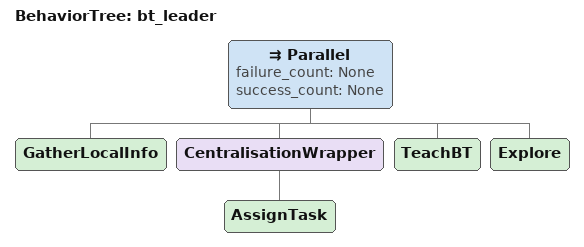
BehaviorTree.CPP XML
<?xml version="1.0" encoding="UTF-8"?>
<root BTCPP_format="4">
  <BehaviorTree ID="bt_leader">
    <Parallel failure_count="None"
              success_count="None">
      <GatherLocalInfo/>
      <CentralisationWrapper>
        <AssignTask/>
      </CentralisationWrapper>
      <TeachBT/>
      <Explore/>
    </Parallel>
  </BehaviorTree>

</root>
